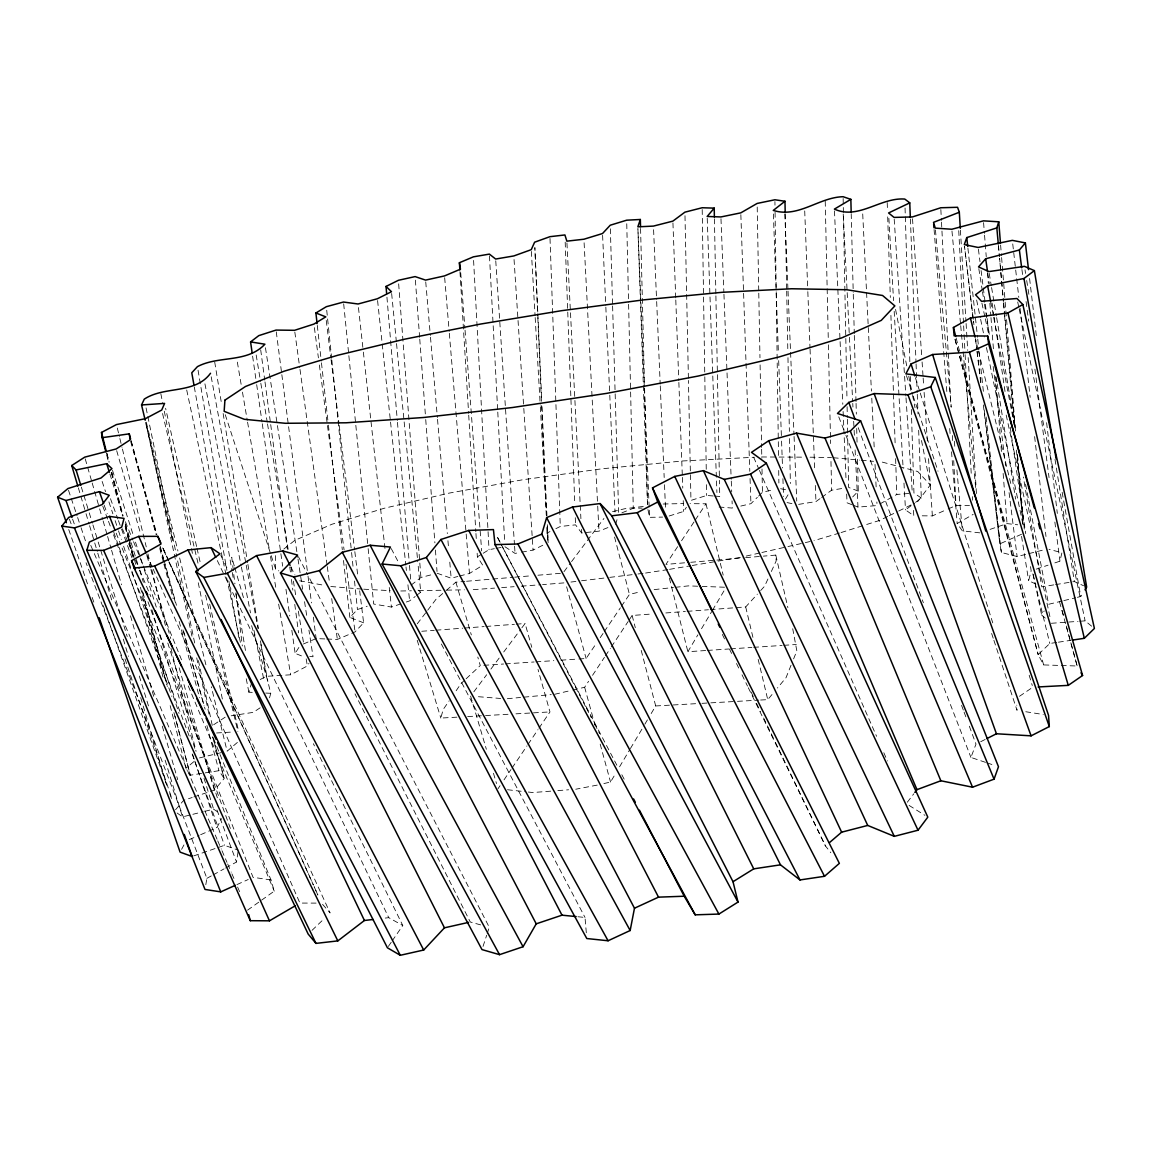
<?xml version="1.0" encoding="UTF-8"?>
<svg xmlns="http://www.w3.org/2000/svg" width="1152" height="1152" viewBox="0 0 1152 1152"><rect width="100%" height="100%" fill="white"/><g stroke="black" fill="none" stroke-linecap="round" stroke-linejoin="round"><path stroke-width="0.75" stroke-dasharray="5 3.75" d="M225.619 868.032L236.534 861.998L238.032 851.832M205.805 884.693L206.899 878.342L86.04 562.752M1054.872 562.882L1059.955 561.168L1061.928 552.614L1049.011 549.389M1035.936 584.107L1028.635 580.68L1031.155 570.859L1030.378 565.531M269.539 697.838L270.749 693.302L267.826 681.422L251.28 624.514M456.912 717.163L440.813 718.07L443.174 709.517L449.165 700.848M252.259 692.366L248.89 692.208L251.179 684.288M615.586 524.52L617.789 517.075M483.034 946.411L486.677 935.251M487.195 933.653L489.269 927.274L308.29 575.856M985.522 762.35L970.934 757.426L975.989 744.106L968.472 723.902M791.035 665.266L786.01 677.722L777.442 688.003M793.613 658.872L796.838 650.851L792.72 628.718M767.923 579.01L764.64 586.181L758.578 592.819M771.35 571.493L776.16 560.981L775.786 555.091L763.387 556.142M200.664 834.682L216.907 827.669L221.544 818.669M181.598 849.341L184.565 843.782M603.893 783.562L610.531 782.035L615.946 772.906M619.56 766.814L629.496 750.082M630.403 748.555L643.954 725.731M644.846 724.219L647.554 719.654M651.168 713.563L655.69 705.96L641.189 650.275M705.658 650.534L687.874 651.715L697.882 634.838M701.525 628.704L711.547 611.827M712.454 610.301L724.291 590.357M785.448 499.104L788.818 493.502M260.222 679.522L266.27 676.339L290.693 674.784L307.354 665.957L308.981 663.322M1077.379 597.326L1080.763 596.52L1083.298 592.488M301.421 655.877L295.142 653.342L299.39 646.661M1045.267 618.091L1041.624 614.995L1044.23 610.978M572.818 690.034L584.64 687.269L588.6 681.293M592.56 675.302L604.426 657.36M605.419 655.862L610.373 648.389M611.352 646.891L628.171 621.461M629.165 619.963L632.131 615.47L651.658 614.016M677.65 546.653L665.928 564.394L688.968 562.45M681.566 540.749L694.267 521.539M695.246 520.056L706.003 503.798L690.048 503.64M669.11 516.01L683.64 511.43L686.376 507.298M498.038 788.702L500.026 785.75M504.029 779.846L511.013 769.507M512.021 768.038L526.997 745.877M527.99 744.408L537.984 729.634M538.978 728.165L549.965 711.922L538.013 669.413M578.923 658.987L586.094 658.512L596.174 643.594M600.221 637.632L603.245 633.168M604.253 631.67L620.381 607.824M621.389 606.326L629.453 594.403L640.958 591.653M456.163 690.725L461.102 683.453L464.861 679.939M388.368 946.411L391.248 942.235M392.213 940.838L402.782 925.517L313.373 743.702M473.818 691.834L486.648 674.755M490.91 669.067L499.464 657.677M503.726 651.974L520.819 629.208M521.885 627.782L525.096 623.506L531.792 647.309M563.99 571.68L570.47 563.04M571.55 561.614L603.922 518.472M917.669 501.682L930.298 484.978L920.923 437.573M417.269 623.808L426.701 611.525M427.752 610.157L436.075 599.198L445.147 591.408M907.301 802.224L913.752 793.843M760.637 700.027L767.75 699.638L773.165 693.144M193.896 796.939L214.344 790.142L224.208 778.478L212.746 736.92M175.565 809.726L183.672 800.338L192.197 797.501M710.208 609.61L745.69 606.946L757.368 594.144M326.75 639.014L337.363 639.446L355.046 631.886L363.629 622.814L359.669 590.789M363.629 622.814L349.848 617.429L357.437 609.538L367.186 606.226M852.667 496.958L858.298 491.112L857.39 455.314M740.794 506.074L750.931 503.669L757.325 497.347M758.606 496.094L762.437 492.293L774 489.557M312.048 930.341L323.669 919.166M1056.686 642.442L1049.789 643.478L1038.168 654.638L1043.64 664.92L1059.523 665.438M466.128 678.773L480.283 665.568L477.792 657.058M446.443 590.285L455.89 582.163L464.818 581.414M237.384 742.435L227.146 751.205L211.306 686.794M193.824 761.674L185.918 768.341L169.301 702.202M283.795 549.072L294.854 540.346L331.862 524.275L384.192 508.262L448.992 493.142L522.95 479.722L602.323 468.749L682.834 460.958L754.402 457.243M406.325 602.006L409.637 600.883L415.195 596.506M416.578 595.411L420.739 592.142L417.946 563.53M411.149 585.086L420.912 577.483L432.288 574.531M913.45 510.379L913.795 515.736L905.501 509.904L914.141 503.438M915.581 502.358L921.326 498.038L918.59 428.27M798.638 504.374L815.947 501.595L820.224 498.485M821.65 497.448L831.629 490.19L843.538 488.261M247.55 910.166L260.194 901.152M261.605 900.144L274.248 891.13L270.994 879.955L212.76 736.661M1019.506 696.283L1032.782 687.226M260.122 707.818L253.282 712.354L231.178 715.795M213.682 724.738L226.08 716.587M459.49 576.058L469.483 573.451L482.746 565.258L477.374 556.819L477.158 553.234M477.374 556.819L481.752 554.141M483.206 553.248L489.024 549.677L494.323 548.698M979.819 532.858L962.338 530.827L957.168 523.526L973.181 514.382M880.085 503.856L896.789 494.453L910.526 493.33M206.899 878.342L211.579 875.765M213.134 874.915L224.05 868.882M980.712 741.715L985.421 739.325M521.611 552.182L533.074 550.08L543.629 544.838M548.165 542.592L547.027 533.03L549.965 531.576M555.869 528.667L560.29 526.478L575.539 524.851L581.645 532.973L598.997 531.144L608.947 527.17M887.674 516.47L879.782 520.358L864.634 525.125M889.258 515.693L897.149 511.805M898.718 511.027L914.515 503.237M236.909 884.606L248.213 879.509M922.234 515.808L932.371 515.909L946.555 509.659M948.125 508.968L956.002 505.498L969.494 505.57M1021.536 534.254L999.85 543.845L1001.405 552.499L1017.115 556.546L1027.21 554.026M189.302 839.592L199.051 835.387M303.422 643.982L316.138 638.568L324.979 638.942M621.922 512.813L633.283 508.291L642.24 508.09M193.709 855.907L224.482 845.323L238.277 850.133M368.15 548.626L373.694 604.022L391.421 607.061L399.701 604.253M990.029 529.387L1007.05 523.613L1017.72 524.794M1036.238 569.146L1048.09 565.157M713.203 495.965L706.651 495.461L690.955 500.4L688.435 380.448M839.405 533.074L814.003 540.619M841.09 532.555L862.963 525.658M437.155 573.25L451.166 578.218L457.819 576.49M1028.894 553.608L1044.029 549.821M177.12 813.01L182.52 816.883L191.16 814.738M192.874 814.306L203.242 811.728M204.955 811.296L213.595 809.15L219.01 812.866M199.498 757.915L223.69 752.04M612.533 511.675L624.614 508.766L643.968 506.376M1062.13 601.013L1048.594 604.296L1025.006 481.104M1063.829 600.61L1075.68 597.744M554.674 694.282L571.133 690.437M597.254 785.102L575.741 789.235M746.237 556.07L760.133 552.902M761.875 552.499L786.197 546.955M787.939 546.566L803.578 542.995M805.32 542.606L812.261 541.022M496.094 548.366L503.165 547.056M504.936 546.739L515.045 553.392L519.97 552.485M667.829 569.621L645.091 573.12M669.571 569.333L690.48 565.79M692.222 565.502L741.024 557.251M1053.778 584.885L1041.782 586.843L1023.365 477.029M1055.491 584.611L1074.355 581.544L1083.586 585.734M212.702 737.006L224.208 778.478L218.952 770.702L190.296 775.21L186.797 769.723M1058.414 642.182L1070.51 640.382M663.163 504.014L683.438 503.568M563.89 582.898L542.578 584.611M570.946 582.048L579.773 580.982M581.544 580.766L608.011 577.584M609.782 577.368L636.264 574.186M638.021 573.97L643.32 573.336M385.258 918.072L388.742 917.669L402.782 925.517M654.163 589.608L673.488 587.506M675.245 587.318L688.421 585.878L700.344 586.325M507.326 698.717L520.574 697.464M523.886 697.162L551.246 694.598M466.589 581.256L512.971 577.339M514.757 577.181L530.813 575.827M537.941 575.222L562.91 573.106M690.739 562.291L743.89 557.798M745.661 557.64L761.616 556.301M853.301 505.253L857.995 507.096L877.046 505.57L876.874 501.984M550.728 791.165L532.771 792.533L524.506 791.626M557.87 790.603L568.598 789.782M421.776 631.267L434.246 630.331M436.032 630.202L462.744 628.186M464.53 628.056L484.128 626.587M485.899 626.458L514.411 624.312M516.182 624.182L525.096 623.506M665.842 612.95L685.368 611.482M687.139 611.352L708.437 609.754M473.242 589.651L494.568 588.11M501.682 587.592L514.138 586.685M521.251 586.166L540.806 584.741M1051.358 623.275L1078.027 621.374M1079.798 621.245L1085.126 620.87L1091.75 626.285M483.869 665.323L503.597 664.013M505.382 663.883L534.082 661.982M535.882 661.853L553.81 660.658M560.981 660.182L577.123 659.102M707.429 650.419L728.77 648.994M730.555 648.878L751.896 647.453M753.667 647.338L782.122 645.437M783.893 645.322L796.349 644.486M216.59 732.974L233.597 731.952M467.654 716.558L483.754 715.651M485.554 715.55L508.81 714.24M515.966 713.837L549.965 711.922M655.69 705.96L700.157 703.44M701.942 703.339L709.056 702.936M710.827 702.85L735.739 701.438M737.51 701.338L758.866 700.128M647.928 509.53L649.555 517.349L662.616 517.09M400.781 590.99L411.379 590.789M418.45 590.659L444.96 590.184M446.731 590.141L464.4 589.824M316.08 903.11L299.909 903.067L153.23 569.261M761.558 456.97L802.858 457.157M810.043 457.186L831.499 457.574M1061.294 665.496L1077.178 666L1068.221 633.01M702.043 586.382L724.522 587.232M265.709 693.058L270.749 693.302M361.944 589.09L330.379 586.469M363.701 589.19L390.182 590.659M309.715 656.496L313.042 656.755L308.938 630.115M714.83 496.094L719.741 496.469L719.438 480.341M478.426 696.715L500.674 698.472M719.064 507.01L732.341 508.075L732.053 500.89M833.256 457.733L859.522 460.08M861.278 460.238L873.533 461.333M577.93 916.747L585.014 917.453L586.354 933.264M507.485 789.739L522.85 791.438M270.994 879.955L253.051 877.32L121.478 546.494M1025.784 711.734L1043.309 714.528M299.635 580.81L323.554 585.202M780.61 488.707L787.205 490.046M787.046 502.589L793.613 503.957M882.302 462.11L897.48 466.142M899.165 466.589L917.726 471.499L930.298 484.978M480.629 924.883L470.275 922.003L355.003 693.893M987.134 762.898L995.242 765.634M858.298 491.112L848.65 487.44L847.656 435.398M851.731 504.634L847.037 502.79L846.648 493.848M271.195 555.61L275.63 569.189L278.798 570.888M909.101 805.421L924.926 815.342M921.326 498.038L913.954 493.042L911.318 408.787M418.003 590.126L420.739 592.142M322.56 904.349L330.12 912.96L169.157 562.018M748.31 687.73L825.494 846.014L830.822 852.696M391.277 548.626L398.794 562.925M441.374 644.011L585.014 917.453M500.112 542.318L496.771 535.954L501.725 545.53M500.933 543.917L616.838 765.187M621.835 774.749L624.341 779.515M502.56 547.114L585.504 706.522M586.339 708.12L591.322 717.682M594.634 724.061L599.616 733.622M298.426 556.69L307.469 574.258M290.88 566.986L294.941 575.021M220.81 555.437L227.923 569.923M722.318 634.435L724.694 639.288M729.418 648.979L731.779 653.818M736.502 663.509L738.864 668.347M742.018 674.813L747.518 686.117M751.133 692.064L753.48 696.931M756.605 703.411L760.522 711.504M763.646 717.998L774.605 740.678M775.397 742.306L825.494 846.014M217.296 560.563L224.28 575.107M225.058 576.72L388.742 917.669M168.408 560.39L162.418 547.33L168.25 560.462M168.984 562.104L313.416 885.082L162.965 547.805M753.667 457.272L758.722 468.763M759.442 470.405L876.586 736.315M883.814 752.731L887.429 760.939M146.722 554.458L152.496 567.619M90.763 545.386L93.6 551.981M94.32 553.637L217.037 839.189M217.742 840.845L221.299 849.096M222.005 850.738L226.973 862.301M227.678 863.942L231.221 872.208M231.941 873.85L234.072 878.803M237.614 887.054L239.746 892.008M122.4 528.768L127.944 542.002M128.635 543.658L139.046 568.483M139.738 570.139L150.826 596.606M188.266 685.958L274.248 891.13M125.41 521.712L132.854 540.043M133.531 541.714L182.29 661.68M116.165 533.117L120.816 544.81M838.757 416.837L845.266 433.613M845.928 435.298L970.934 757.426M69.322 519.106L71.899 525.83M102.802 506.232L107.856 519.667M108.49 521.338L111.01 528.048M113.53 534.758L190.483 739.498M216.979 809.986L236.534 861.998M858.197 427.666L923.357 602.712M961.574 705.384L963.461 710.438M964.08 712.123L965.966 717.163M110.477 498.686L117.85 518.962M118.454 520.646L120.917 527.414M121.536 529.099L131.976 557.827M147.96 601.747L230.904 829.858M72.59 519.163L74.995 525.946M103.219 605.606L167.472 786.974M169.862 793.757L171.662 798.84M104.198 505.195L107.194 513.662M113.774 532.267L118.555 545.803M119.16 547.502L171.821 696.413M192.168 753.941L224.482 845.323M68.731 529.502L88.661 587.232M92.189 597.427L93.946 602.51M68.501 490.277L77.069 515.808M77.63 517.507L80.482 526.032M81.058 527.731L86.198 543.053M124.992 658.829L171.778 798.437M906.422 375.581L912.629 394.358M913.19 396.072L938.03 471.226M991.627 633.47L993.326 638.597M993.888 640.296L1017.029 710.323L1016.813 705.168M102.139 481.421L105.523 491.645M108.922 501.883L112.882 513.821M115.142 520.646L117.965 529.171M118.526 530.885L121.363 539.41M123.624 546.235L179.035 713.39M192.6 754.33L194.299 759.442M194.861 761.141L216.907 827.669M225.259 414.72L270.648 553.91M112.507 470.362L133.315 535.32M135.504 542.146L140.429 557.539M140.976 559.253L143.712 567.792M144.259 569.506L156.298 607.118M167.789 643.018L218.146 800.28M915.394 377.654L919.714 391.378M920.261 393.091L992.75 622.858M109.901 473.99L122.659 515.232M125.323 523.829L130.637 541.022M131.17 542.736L139.147 568.526M139.68 570.24L143.395 582.264M151.906 609.768L194.976 748.987M204.019 778.205L213.595 809.15M81.346 487.109L88.718 511.157M89.251 512.87L92.405 523.181M92.938 524.894L97.675 540.36M98.208 542.074L127.195 636.538M139.306 676.037L148.795 706.954M165.139 760.205L182.52 816.883M417.211 640.267L440.813 718.07M1029.168 675.216L1032.264 685.512M78.365 487.872L85.522 511.949M86.026 513.662L89.093 523.973M89.597 525.701L94.205 541.166M94.709 542.894L97.272 551.477M97.776 553.205L112.594 603.058M123.322 639.158L128.434 656.352M140.688 697.608L166.752 785.29M470.621 696.11L486.36 749.261M493.459 773.266L496.512 783.562M455.89 582.163L471.326 634.925M234.245 565.877L231.739 557.251L234.922 583.877M234.749 567.605L244.267 600.365M85.234 458.87L91.699 481.291M92.189 483.019L99.158 507.168M99.648 508.882L102.629 519.235M103.133 520.963L107.107 534.758M107.611 536.472L111.082 548.554M111.586 550.282L121.522 584.77M130.478 615.816L154.339 698.587M162.288 726.178L177.71 779.645M116.683 450.677L140.486 533.39M146.923 555.782L150.394 567.85M150.883 569.578L170.726 638.496M179.15 667.786L214.344 790.142M130.694 441.547L156.586 534.845M159.941 546.941L164.261 562.493M164.736 564.221L175.291 602.237M182.966 629.885L204.062 705.917M131.126 440.798L156.902 534.312M160.243 546.422L163.584 558.547M164.059 560.275L176.472 605.304M183.629 631.282L205.114 709.214M1059.552 601.906L1077.178 666M1043.64 664.92L954.576 337.579L1038.168 654.638L960.638 355.32M584.64 687.269L594.994 725.184M600.178 744.134L610.531 782.035M1062.086 610.43L1063.973 617.371M1066.334 626.054L1067.746 631.267M566.626 586.771L586.094 658.512M131.069 440.813L156.053 534.571M159.754 548.467L163.454 562.349M163.915 564.091L173.16 598.81M179.179 621.389L199.526 697.781M206.928 725.558L218.952 770.702M106.69 455.069L108.504 462.024M111.226 472.464L122.587 515.966M125.309 526.406L128.952 540.317M129.398 542.059L133.488 557.726M142.128 590.774L166.666 684.734M173.938 712.57L190.296 775.21L174.974 716.04M614.563 537.048L629.453 594.403M632.131 615.47L635.299 627.653M956.117 337.925L960.178 353.592M106.92 453.312L109.181 462.01M111.874 472.45L123.149 515.952M125.395 524.65L128.549 536.832M129.01 538.574L133.963 557.712M134.41 559.454L135.763 564.667M142.978 592.502L167.314 686.462M669.37 578.088L687.874 651.715M106.762 453.312L108.95 462.024M111.571 472.464L122.501 515.966M125.136 526.421L132.998 557.741M140.443 587.333L163.181 677.837M146.275 422.165L177.926 550.987M179.64 557.957L206.179 665.899M978.062 349.344L975.514 338.904L976.954 349.618M978.48 351.086L1011.586 486.835M1032.811 573.869L1049.789 643.478M117.317 428.054L119.448 436.795M119.866 438.552L121.997 447.278M122.429 449.035L146.261 546.883M147.96 553.882L151.373 567.864M151.805 569.606L165.845 627.278M170.957 648.245L196.07 751.349M706.003 503.798L723.182 575.107M745.69 606.946L753.61 640.181M758.189 659.405L767.75 699.638M162.547 413.539L198.144 563.789M205.589 595.238L237.888 731.52M775.786 555.091L787.882 607.68M145.555 422.424L172.829 541.253L146.016 423.634L192.485 638.611M196.589 546.494L165.6 408.254M196.992 548.251L200.563 563.962M209.693 604.138L238.694 731.65M196.704 657.878L209.75 717.422M981.893 303.077L984.931 317.074M985.306 318.816L988.733 334.57M1006.186 415.051L1050.221 618.019M186.71 390.024L226.238 575.813M226.613 577.555L241.142 645.912M222.365 699.019L197.597 579.643M194.674 642.96L177.192 558.734M198.432 660.557L212.314 725.63M1017.706 302.011L1018.814 307.267M1019.189 309.01L1085.126 620.87M976.637 300.024L980.28 317.621M980.64 319.378L984.269 336.974M986.443 347.53L1023.48 527.011M1033.272 574.517L1041.624 614.995M146.074 407.923L176.832 556.992M248.89 692.208L245.736 676.181M895.565 309.413L907.027 367.344M908.755 376.128L912.24 393.682M912.586 395.438L915.019 407.722M204.926 383.832L241.042 565.286M241.387 567.043L250.502 612.85M254.016 630.475L264.182 681.566M160.834 393.71L162.576 402.48M164.304 411.25L192.398 553.334M990.648 301.608L993.355 315.677M993.686 317.448L1014.235 424.786M211.19 376.79L245.894 563.486M246.226 565.243L258.019 628.646M260.957 644.501L267.826 681.422M1062.144 492.278L1080.763 596.52M194.285 386.885L226.915 570.341M228.802 580.925L239.458 640.901M237.341 362.117L241.258 385.085M242.467 392.155L247.277 420.408M247.579 422.179L269.294 549.36M270.49 556.43L275.918 588.226M278.64 604.123L290.693 674.784M198.043 370.181L231.955 570.715M232.258 572.486L233.467 579.586M235.858 593.784L245.765 652.349M989.208 273.37L991.296 285.768M991.584 287.539L996.336 315.864M996.638 317.635L1015.646 430.992M256.176 354.974L260.539 381.485M260.827 383.242L267.221 422.122M267.509 423.893L288.158 549.331M291.067 567L291.946 572.314M293.4 581.141L296.006 597.038M298.339 611.179L303.566 642.989M306.187 658.886L307.354 665.957M214.704 362.002L221.688 404.626M223.142 413.51L247.622 562.68M247.91 564.451L258.394 628.387M260.438 640.829L266.27 676.339M1025.021 269.885L1025.582 273.427M1026.706 280.512L1027.814 287.597M1028.102 289.368L1029.226 296.453M1055.016 459.36L1074.355 581.544M978.811 268.675L982.21 289.944M982.483 291.715L984.182 302.357M984.47 304.128L989.28 334.267M996.077 376.819L996.926 382.133M997.214 383.904L1015.618 499.133M1021.565 536.357L1028.635 580.68M265.45 347.76L297.72 557.309M297.994 559.08L302.645 589.262M304.56 601.704L307.022 617.688M987.739 272.966L989.28 283.594M992.131 303.106L993.931 315.518M994.19 317.29L1005.307 393.538M1010.218 427.234L1025.726 533.621M252.605 356.155L256.421 382.853M256.68 384.624L262.022 422.006M262.282 423.778L280.627 551.909M280.872 553.694L282.658 566.15M285.97 589.277L289.786 615.974M291.83 630.216L295.142 653.342M294.826 332.093L299.736 367.618M299.995 369.403L327.038 564.826M327.283 566.597L329.486 582.595M331.704 598.579L337.363 639.446M314.381 327.643L318.413 357.883M319.363 365.011L327.226 423.72M327.456 425.506L344.102 550.051M346.003 564.278L355.046 631.886M260.698 349.862L264.744 380.117M264.989 381.902L270.461 422.842M270.706 424.613L287.381 549.216M289.757 567.014L290.477 572.357M291.427 579.47L292.853 590.155M294.768 604.397L298.57 632.866M1021.925 269.554L1022.846 276.667M1026.086 301.565L1028.65 321.12M1034.914 369.13L1049.054 477.59M1054.858 522.043L1059.955 561.168M276.278 331.862L281.606 372.874M281.837 374.659L307.786 574.373M308.016 576.158L311.501 602.914M313.358 617.17L316.138 638.568M978.422 249.235L979.992 261.662M981.101 270.547L985.133 302.53M985.349 304.301L986.918 316.742M987.149 318.514L989.15 334.498M993.182 366.48L1005.71 465.955M1009.066 492.595L1017.115 556.546M326.232 320.414L330.84 357.768M331.07 359.539L338.99 423.576M339.206 425.362L354.614 549.878M354.83 551.664L357.912 576.562M973.296 319.363L964.512 246.398L973.181 319.421M973.944 324.706L973.512 321.134L973.814 324.763M977.17 351.389L981.029 383.429M984.24 410.126L1001.405 552.499M235.973 592.747L242.338 645.984M1029.586 278.51L1036.512 337.248M1046.606 422.683L1057.32 513.446M975.514 339.005L976.781 349.704M976.997 351.475L980.798 383.544M983.347 404.914L999.85 543.845L985.81 413.856M1012.738 243.936L1018.814 297.446M1020.038 308.16L1030.176 397.354M1034.626 436.594L1045.987 536.486M317.29 325.44L321.264 361.051M321.466 362.837L328.205 423.36M328.406 425.146L342.302 549.778M343.498 560.462L349.848 617.429M358.459 307.57L363.168 350.352M363.37 352.138L385.33 551.794M389.261 587.448L391.421 607.061M967.925 248.27L977.544 337.291M977.731 339.077L978.883 349.762M979.085 351.547L983.693 394.272M377.582 300.557L390.37 420.322M390.557 422.107L405.821 565.128M406.008 566.914L406.397 570.485M407.923 584.784L409.637 600.883M326.722 310.248L331.661 358.344M331.834 360.13L351.403 550.742M351.59 552.528L353.232 568.555M354.514 581.026L357.437 609.538M343.685 303.826L348.682 353.866M348.854 355.651L355.651 423.547M355.824 425.333L367.978 546.84M391.651 293.486L396.36 341.77M396.533 343.57L417.773 561.744M951.97 231.034L960.538 323.899M960.71 325.685L975.701 488.218M998.453 245.722L999.432 256.421L998.41 245.808M1000.728 270.691L999.59 258.206L1000.627 270.907M1000.901 272.477L1003.493 301.018M1003.666 302.803L1015.042 427.651M1017.475 454.406L1024.301 529.33M935.438 229.925L951.293 407.246M954.331 441.274L954.979 448.43M956.894 469.93L962.338 530.827M1000.786 272.693L1003.306 301.363M1003.464 303.163L1004.414 313.92M1004.573 315.706L1014.206 425.03M1016.424 450.115L1023.062 525.398M425.736 281.894L430.33 335.448M430.488 337.234L437.371 417.557M437.53 419.342L447.336 533.592M447.941 540.734L448.56 547.877M449.784 562.162L451.166 578.218M444.672 277.718L449.179 331.488M449.323 333.274L466.027 532.224M466.171 534.024L469.483 573.451M386.942 297.173L397.31 420.566M397.469 422.352L409.349 563.63M409.493 565.416L410.702 579.73M1000.613 245.016L1001.462 255.744M1001.606 257.53L1005.048 300.384M1005.178 302.17L1015.474 430.747M1017.49 455.746L1022.918 523.613M983.578 222.653L984.427 233.395M984.557 235.195L986.242 256.68M987.494 272.808L988.33 283.565M989.87 303.264L990.85 315.806M990.979 317.592L993.499 349.834M995.587 376.718L1001.462 451.958M1003.133 473.443L1007.05 523.613M934.085 229.522L946.901 392.659M949.709 428.515L950.126 433.886M951.538 451.814L957.168 523.526M398.664 283.867L420.912 577.483M460.714 272.765L464.904 328.392M465.048 330.192L481.666 550.901M415.382 280.166L419.63 337.349M419.76 339.134L425.606 417.773M425.736 419.558L434.894 542.88M435.427 550.022L437.026 571.464M912.514 218.75L921.6 354.787M922.09 361.958L923.04 376.272M923.155 378.058L923.63 385.229M924.12 392.386L927.461 442.512M928.541 458.626L932.371 515.909M894.197 219.197L905.89 396.043M906.005 397.829L912.269 492.509M514.051 259.531L517.925 318.715M518.04 320.515L523.685 406.598M523.8 408.398L533.074 550.08M495.763 260.842L514.454 544.421M514.584 546.221L515.045 553.392M960.408 230.184L965.981 321.696M966.096 323.496L967.723 350.41M968.17 357.581L976.464 493.934M459.965 271.685L468.619 413.352M468.72 415.152L475.848 531.706M475.949 533.506L476.28 538.877M888.883 218.333L893.563 300.614M894.182 311.342L903.154 468.763M903.974 483.077L905.501 509.904M531.36 251.453L535.075 315.749M535.176 317.534L540.23 405.058M540.331 406.843L546.61 515.794M547.229 526.522L548.064 540.806L547.358 524.707M489.47 255.902L497.678 410.285M497.779 412.085L504.648 541.339M473.587 260.424L487.973 529.906M488.074 531.706L489.024 549.677M958.752 230.645L963.547 324.086M963.648 325.886L965.03 352.843M965.117 354.643L971.294 475.042M972.403 496.613L972.59 500.198M940.853 209.549L941.414 220.32M941.501 222.106L941.861 229.277M941.962 231.077L950.962 406.843M952.43 435.542L952.79 442.714M953.712 460.656L956.002 505.498M843.221 213.998L847.094 290.851M847.181 292.637L849.341 335.534M849.427 337.32L852.682 401.659M852.768 403.445L852.941 407.016M853.661 421.315L854.021 428.458M854.122 430.243L854.381 435.614M855.101 449.899L857.995 507.096M584.107 242.798L597.614 504.274M597.701 506.074L598.997 531.144M566.942 242.957L570.384 310.982M570.485 312.768L574.834 398.707M574.92 400.493L580.91 518.659M581.458 529.402L581.645 532.973M862.718 213.941L871.416 391.061M871.776 398.218L874.325 450.101M875.03 464.414L876.168 487.67M602.611 235.325L605.75 305.381M605.837 307.166L609.696 393.394M609.782 395.194L615.024 511.949M537.754 311.933L534.859 247.55L537.754 315.792M537.84 313.718L541.714 399.542M542.03 406.699L546.955 515.765M834.48 210.902L840.024 339.84M840.11 341.626L842.803 404.309M843.106 411.466L846.115 481.306M653.587 229.694L656.582 299.722M656.669 301.522L660.197 384.134M660.269 385.92L664.186 477.518M664.502 484.704L665.568 509.846M537.826 317.592L541.512 403.762M541.584 405.562L546.25 515.074M546.797 527.645L547.027 533.03M784.8 213.984L787.939 289.339M788.026 291.139L794.002 434.678M794.074 436.464L796.752 501.062M644.27 386.438L637.906 228.643L647.611 507.974M644.342 388.238L649.195 508.378M649.267 510.178L649.555 517.349M910.397 218.966L915.998 362.088M916.07 363.874L917.194 392.501M917.266 394.286L918.029 413.957M804.715 210.931L807.768 289.872M807.826 291.672L809.986 347.285M810.058 349.085L814.694 469.296M815.328 485.438L815.947 501.595M720.979 218.75L723.874 292.435M723.946 294.221L731.203 479.318M731.275 481.118L731.707 491.904M672.941 222.926L675.734 298.181M675.792 299.981L678.787 380.621M678.859 382.406L682.315 475.589M682.373 477.389L682.776 488.131M683.237 500.674L683.64 511.43M773.395 213.984L776.16 290.88M776.232 292.666L778.421 353.477M778.68 360.619L781.502 439.315M781.574 441.101L782.539 467.928M782.914 478.656L783.562 496.526M707.227 218.261L712.728 374.213M712.786 376.013L716.904 492.523M565.186 242.107L574.762 503.366M575.28 517.694L575.539 524.851M550.008 238.464L560.29 526.478M740.851 214.661L749.808 471.355M750.053 478.541L750.931 503.669M887.213 202.565L887.458 209.722M887.688 216.893L890.323 297.475M890.914 315.389L895.147 444.312M895.622 458.64L896.789 494.453M905.054 208.022L909.864 362.189M910.325 376.531L910.771 390.874M610.358 228.802L612.547 304.157M612.605 305.957L615.11 392.083M615.168 393.883L618.624 512.309M851.213 213.667L853.229 292.421M853.272 294.221L854.28 333.59M854.323 335.39L856.008 401.616M856.066 403.402L856.339 414.144M856.699 428.458L857.059 442.786M640.57 228.456L644.544 386.122M644.587 387.922L647.525 504.389M825.235 201.283L828.245 337.666M828.403 344.837L830.477 438.149M830.506 439.949L830.592 443.534M830.981 461.477L831.629 490.19M626.76 223.762L628.574 302.501M628.603 304.286L630.576 390.182M630.619 391.982L633.283 508.291M684.994 215.741L688.406 378.662M843.149 198.518L843.278 205.69M843.307 207.49L845.77 336.686M845.813 338.486L846.979 399.499M847.109 406.685L847.31 417.442M847.354 419.242L847.627 433.598M785.232 213.84L786.672 289.354M786.701 291.154L787.824 350.482M787.968 357.667L789.379 431.381M789.509 438.581L790.373 483.523M714.427 218.866L715.867 294.091M715.896 295.877L717.379 372.888M717.408 374.674L719.41 478.555M757.21 207.029L758.75 291.355M758.779 293.141L759.974 357.739M760.104 364.91L761.616 447.451M761.645 449.237L761.818 458.208M762.005 468.979L762.437 492.293M702.202 209.549L704.779 374.976M704.808 376.776L706.262 470.29M706.493 484.675L706.651 495.461M774.922 201.571L774.979 205.157M775.08 212.314L776.189 291.197M776.218 292.982L778.536 457.906M778.709 470.448L778.882 483.005M275.515 555.61L275.63 569.189M317.808 894.917L314.15 886.723L317.822 894.931"/><path stroke-width="1.5" d="M235.296 885.326L220.752 891.878L204.998 889.459L61.848 526.075L74.448 527.904L109.526 516.413L124.056 518.386L121.709 527.112L89.352 542.074L86.832 550.31L103.608 550.368L138.773 536.371L157.853 536.342L160.92 544.061L131.573 560.707L134.093 568.037L154.656 566.064L187.978 549.936L211.09 547.646L220.018 553.838L195.739 571.507L203.774 577.44L227.333 573.278L256.579 555.595L282.758 550.915L297.605 555.091L280.44 572.933L294.077 576.979L319.392 570.629L342.302 552.254L370.152 545.256L390.442 547.027L382.118 564.019L586.8 938.534L608.083 940.766L630.158 930.514L634.478 908.222L440.942 539.467L468.749 530.424L493.43 529.589L495.014 544.651L695.203 914.832L718.906 914.069L738 902.088L733.018 881.712L546.653 517.579L572.544 507.01L600.106 503.568L611.755 515.808L799.992 879.941L824.515 876.298L839.362 863.366L657.749 501.998L652.507 487.872L674.741 476.41L703.368 470.65L724.262 479.39L750.514 474.134L766.368 463.262L927.806 817.142L918.029 830.218L894.298 836.352L867.715 825.437L841.637 832.176L829.526 842.558M738 902.088L541.742 534.154L546.653 517.579M998.294 243.936L996.826 227.894L998.755 221.803L983.448 220.853L951.811 229.248L935.28 228.125L933.523 222.35L959.314 212.242L957.557 207.288L940.766 207.763L912.398 216.95L894.067 217.411L888.581 212.962L909.763 202.867L910.325 217.166M459.864 269.899L459.418 262.728L473.4 256.838L489.384 254.102L495.634 259.042L513.821 255.946L531.259 249.667L534.614 242.194L549.95 236.678L564.912 234.95L566.856 241.157L583.92 239.227L602.525 233.525L610.243 225.216L626.674 220.19L640.339 219.485L637.834 226.843L653.429 226.094L672.869 221.126L684.922 212.155L702.173 207.749L714.226 208.123L714.384 217.08M996.826 227.894L966.773 237.586L964.296 244.613L978.192 247.464L1012.334 240.365L1025.381 242.914L1028.534 269.611M914.818 792.446L916.978 789.653L940.853 780.768L972.547 787.205L994.061 779.155L998.482 766.728L860.587 420.782L837.461 413.482L848.794 402.422L874.138 393.566L907.963 394.733L930.758 386.741L935.28 377.482L905.861 373.867L911.059 363.946L932.63 354.499L969.437 352.253L988.618 343.786L987.61 336.024L954.115 335.851L953.424 327.485L970.416 318.024L1007.942 312.941L1022.846 304.546L1016.971 298.498L981.518 301.32L975.557 294.754L987.624 285.768L1023.955 278.51L1034.381 270.619L1086.667 587.131L1084.982 589.81M145.195 420.235L141.552 404.957L144.259 399.154C164.563 385.661 194.875 394.574 210.528 373.262M280.44 572.933L481.997 949.594L499.536 954.662L523.066 946.728L536.227 923.832L561.989 915.178L576.158 916.574M61.848 526.075L68.688 517.435L102.182 504.562L109.238 495.302L99.403 491.659L65.981 500.515L57.6 497.232L67.939 488.563L101.002 478.008L111.96 468.648L106.704 463.68L76.075 469.944L71.726 465.523L84.744 457.142L116.194 448.949L130.205 439.819L129.226 433.858L102.139 437.674L101.506 432.432L116.467 424.57L145.411 418.68L161.712 410.04L164.592 403.402L141.552 404.957M382.118 564.019L400.882 565.79L426.355 557.482L440.942 539.467M714.226 208.123L707.17 216.461L720.907 216.95L740.794 212.861L757.138 203.443L774.893 199.771L784.987 201.254L785.189 212.04M1034.381 270.619L1024.459 266.342L988.92 271.598L978.523 266.904L985.666 258.768L1019.362 249.998L1025.381 242.914M195.739 571.507L387.418 947.794L400.291 955.282L423.691 950.026L444.456 927.821L468.547 922.392M766.368 463.262L751.493 452.347L768.701 440.726L796.522 433.123L824.976 438.048L850.277 431.122L860.587 420.782M1072.238 640.123L1084.32 638.309L1094.4 628.459L1022.846 304.546M784.987 201.254L773.28 210.413C798.365 218.333 818.827 197.294 843.106 196.718L850.853 199.354L851.17 211.882M252.101 352.598L250.574 341.914L258.797 335.621L276.048 330.077L294.581 330.307L313.906 324.086L325.786 316.858L315.907 312.984L317.102 323.654M217.57 742.522L308.174 934.07L315.965 943.387L337.81 940.896L364.421 920.491L373.104 919.483M1038.11 686.952L1068.278 685.368L1082.563 675.504L988.618 343.786M733.018 881.712L753.739 868.853L780.48 864.835L799.992 879.941M315.907 312.984L326.347 306.691L343.498 302.04L358.07 303.998L377.395 298.757L391.478 291.701L386.035 286.445L398.405 280.296L415.109 276.595L425.578 280.109L444.514 275.918L460.454 269.179L459.418 262.728M850.853 199.354L834.408 209.102C858.427 220.162 880.488 197.194 904.781 199.066L909.763 202.867M86.832 550.31L250.286 920.693L269.453 920.822L295.344 905.731M611.755 515.808L637.214 512.698L657.749 501.998M987.005 738.533L996.437 733.766L1031.083 735.84L1049.314 726.566L1048.55 715.378L935.28 377.482M634.478 908.222L658.512 897.149L684.216 896.227L695.203 914.832M495.014 544.651L517.882 543.974L541.742 534.154M250.574 341.914L264.902 344.203C246.902 363.341 218.866 355.277 197.438 366.638L191.779 372.773L193.982 385.128M1081.022 672.797L1082.563 675.504M400.882 565.79L608.083 940.766M426.355 557.482L630.158 930.514M517.882 543.974L718.906 914.069M294.077 576.979L499.536 954.662M319.392 570.629L523.066 946.728M342.302 552.254L536.227 923.832M227.333 573.278L423.691 950.026M633.614 798.984L635.27 802.166M639.418 810.144L684.216 896.227M203.774 577.44L400.291 955.282M468.749 530.424L658.512 897.149M370.152 545.256L561.989 915.178M637.214 512.698L824.515 876.298M282.758 550.915L290.074 565.373M256.579 555.595L444.456 927.821M572.544 507.01L753.739 868.853M600.106 503.568L780.48 864.835M154.656 566.064L337.81 940.896M134.093 568.037L315.965 943.387M652.507 487.872L711.994 611.035M718.258 623.995L719.813 627.235M211.09 547.646L215.741 557.338M724.262 479.39L894.298 836.352M187.978 549.936L197.986 570.96M221.112 619.517L364.421 920.491M131.573 560.707L135.403 568.829M146.16 591.552L147.686 594.792M155.376 611.035L160.747 622.397M166.882 635.386L172.267 646.747M176.098 654.854L181.483 666.216M187.618 679.205L192.989 690.566M196.834 698.688L204.509 714.917M206.05 718.171L216.029 739.267M750.514 474.134L918.029 830.218M674.741 476.41L841.637 832.176M703.368 470.65L867.715 825.437M103.608 550.368L269.453 920.822M157.853 536.342L160.776 542.894M138.773 536.371L146.002 552.816M768.701 440.726L916.978 789.653M824.976 438.048L972.547 787.205M796.522 433.123L940.853 780.768M850.277 431.122L994.061 779.155M74.448 527.904L220.752 891.878M109.526 516.413L114.84 529.776M848.794 402.422L855.058 419.256M907.963 394.733L1031.083 735.84M874.138 393.566L996.437 733.766M65.981 500.515L71.986 517.464M184.277 834.437L192.082 856.469L180.101 852.134L99.216 617.803M99.403 491.659L103.594 503.496M930.758 386.741L1049.314 726.566M57.6 497.232L66.398 522.706M911.059 363.946L914.846 375.941M106.704 463.68L109.368 472.262M76.075 469.944L80.813 485.395M932.63 354.499L985.81 531.144M71.726 465.523L77.846 486.158M969.437 352.253L1068.278 685.368M987.61 336.024L1034.28 507.96M1038.528 523.584L1039.939 528.797M129.226 433.858L130.608 439.07M248.717 914.674L250.286 920.693M102.139 437.674L105.782 451.584M953.424 327.485L955.67 336.182M101.506 432.432L106.33 451.57M970.416 318.024L975.096 337.162M1007.942 312.941L1084.32 638.309M987.624 285.768L990.648 301.608M1023.955 278.51L1056.154 458.712M985.666 258.768L987.48 271.181M1019.362 249.998L1021.68 267.782M966.773 237.586L967.738 246.485M386.035 286.445L386.64 293.602M998.755 221.803L1000.469 243.23M933.667 224.15L933.955 227.736M959.314 212.242L960.307 228.398M640.339 219.485L640.526 226.656M224.928 400.133L224.15 411.322L244.267 419.285L285.35 423.288L346.075 422.798L423.403 417.514L512.467 407.52L606.643 393.365L698.141 376.056L778.896 357.019L841.694 337.91L881.251 320.386L894.859 305.899L882.576 295.488L846.792 289.742L791.611 288.763L722.117 292.306L643.637 299.866L561.427 310.709L480.283 324.101L404.539 339.206L337.997 355.19L284.011 371.232L245.506 386.482L224.928 400.133"/></g></svg>
